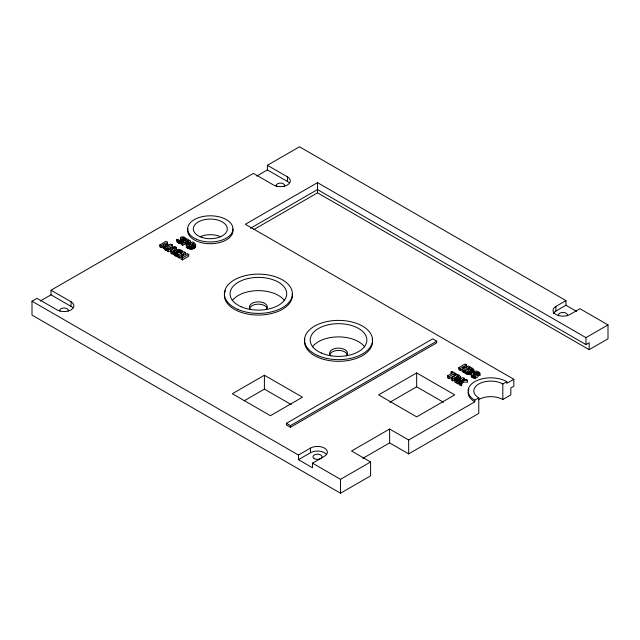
<?xml version="1.0" encoding="UTF-8"?>
<svg xmlns="http://www.w3.org/2000/svg" width="640" height="640" viewBox="0 0 640 640"><rect width="100%" height="100%" fill="white"/><g stroke="black" fill="none" stroke-linecap="round" stroke-linejoin="round"><path stroke-width="0.96" d="M173.952 254.448C172.4 249.52 180.992 247.64 182.632 251.736C180.672 250.976 177.104 249.384 175.664 252.672L177.848 253.84L177.528 256.448L174.464 255.32L173.952 252.136M474.68 375.712L474.68 373.856L475.536 373.368L478.136 374.872L478.136 376.72L475.56 378.2C473.92 378.304 470.616 377.528 471.424 375.288M474.68 373.856L475.824 374.608L474.464 375.392L472.976 374.432C474.416 371.144 477.984 372.736 479.936 373.496C477.4 367.16 464.96 375.704 475.56 376.352L478.136 374.872M186.248 245.52L192.312 241.864C200.416 244.56 189.64 250.304 186.248 245.52L186.248 247.376C188.552 249.712 195.432 249.976 195.48 245.896M464.68 371.128L470.744 367.472C478.848 370.168 468.072 375.912 464.68 371.128L464.68 372.984L468.096 374.568L471.56 374.336L471.56 372.488M182.816 237.784L182.816 239.64L184.584 240.76L184.584 238.912C183.232 236.512 181.384 238.608 182.984 240.448C181.504 242.448 177.792 241.592 176.776 239.472C178.456 238.336 179.44 241.92 181.184 240.08L180.4 238.04C181.52 235.224 187.392 237.432 186 240.664M180.4 239.888L180.888 239.016L180.864 240.896L180.456 237.576M190.584 243.344L190.28 240.84L187.192 238.976L181.216 242.616L181.216 244.464L182.672 245.304L185.136 243.888L187.592 244.744L189.344 244.544L189.344 242.696L190.312 242.128L190.496 241.168M455.24 377.64L454.616 381.92L456.144 382.8L456.76 378.504L456.312 378.088C460.656 380.048 461.864 375.096 457.272 374.488L451.272 378.136L451.272 379.984L452.736 380.832L455.272 379.592L455.152 377.584L452.736 378.984L451.272 378.136M456.144 382.8L456.76 378.504M461.416 381.992L467.504 382.168L467.504 380.312L461.416 380.144L462.136 380.976L462.136 382.824L461.36 385.816L459.784 384.904L460.368 380.8L458.128 382.088L456.664 381.248L456.664 383.104L458.128 383.944L460.368 382.648L460.368 380.8M459.784 384.904L460.368 382.648M461.36 385.816L462.136 380.976M460.616 377.104L460.536 379.264L460.576 376.784M173.952 253.992L174.448 253.072M177.528 256.448L177.848 253.84M162.96 246.232L163.72 246.672L163.72 248.52L162.96 248.08L162.96 246.232L165.32 243.104L161.104 245.752L159.768 244.976L159.768 246.832L161.104 247.6L163.176 246.408M159.768 244.976L165.848 241.328L167.464 242.112L164.944 245.576L170.752 244.152L172.336 244.92L172.336 246.768L169.168 248.6M166.68 245.24L167.464 243.968L167.464 242.112M170.456 249.104L172.08 250.04L170.792 251.344L170.792 253.192L172.208 254.016L172.208 252.16L176.552 247.36L174.856 246.528L166.856 249.072L166.856 250.92L168.208 251.704L170.456 250.952L170.456 249.104L168.208 249.856L166.856 249.072M172.208 254.016L176.552 249.208L176.552 247.36M181.288 251.792L181.288 253.648L180.552 252.688L179.264 252.368L176.08 253.752L176.08 251.904M475.184 372.56L475.184 374.408L473.392 375.512L473.392 373.664M457.424 376.272L458.072 375.816L458.904 376.872C458.064 378.192 454.384 377.056 457.424 376.272L457.424 378.12L458.072 377.664L458.072 375.816M187.368 240.744C190.072 239.552 187.928 243.48 186.008 241.528L187.368 240.744L187.368 242.6M478.776 399.52A17 9.816 0 0 1 502.816 399.52L510.832 394.896L510.832 387.952L513.84 386.224L513.84 379.28L506.824 383.328L506.824 381.664A22.664 13.088 0 0 0 474.768 381.664A22.664 13.088 0 0 0 474.768 400.168L474.768 401.84L408.656 440.008L389.624 429.016L351.552 450.992L370.584 461.984L370.584 475.864L340.536 493.216L32 315.088L32 301.2L37.008 298.312L57.04 309.88A9.92 5.728 0 0 0 71.064 309.88A9.92 5.728 0 0 0 71.064 301.784L51.032 290.216L51.032 294.84L71.064 306.408A9.92 5.728 0 0 1 72.64 307.592M51.032 290.216L253.384 173.392L273.416 184.952A9.92 5.728 0 0 0 287.44 184.952A9.92 5.728 0 0 0 287.44 176.856L267.408 165.288L267.408 169.92L287.44 181.488A9.92 5.728 0 0 1 289.016 182.672M267.408 165.288L299.464 146.784L565.928 300.624L565.928 305.256L576.648 311.44M40.312 301.032L51.032 294.84M256.688 176.112L267.408 169.92M167.584 249.512L166 250.424L164.624 249.632L164.624 247.784L169.208 245.352L163.72 246.672M164.624 247.784L166 248.576L172.336 244.92M181.216 242.616L182.672 243.456L185.136 242.032L187.592 242.896L189.344 242.696M192.384 243.664L188.664 245.808C190.112 247.248 195.792 245.152 193.064 243.272L192.384 243.664L192.384 245.512L190.152 246.8M185.448 252.488L182.912 253.952L184.768 255.024L187.176 253.632L188.744 254.384L188.744 256.232L182.4 259.896L180.96 259.064L180.96 257.216L183.824 255.568L181.968 254.496L181.968 256.352L179.112 258L177.672 257.168L177.672 255.312L183.744 251.656L185.448 252.488L185.448 254.336M177.672 255.312L179.112 256.144L181.968 254.496M180.96 257.216L182.4 258.048L188.744 254.384M253.792 229.6L317.496 192.824L589.168 349.672L608 338.8L608 324.912L585.96 337.64L317.496 182.64L245.368 224.28L513.84 379.28M250.52 228.248L317.496 189.584L585.96 344.576L589.168 342.728L589.168 349.672M264.4 375.232L232.344 393.736L270.416 415.72L302.472 397.208L264.4 375.232L264.4 389.112L291.224 404.6M244.16 400.8L264.4 389.112M286.44 423.304L432.696 338.864L436.704 341.176L436.704 342.848L290.448 427.28L286.44 424.968L286.44 423.304L290.448 425.616L436.704 341.176M416.664 372.92L378.6 394.896L416.664 416.872L454.736 394.896L416.664 372.92L416.664 386.8L443.488 402.28M298.464 455.048L310.48 448.104A9.92 5.728 0 0 1 324.504 448.104A9.92 5.728 0 0 1 324.504 456.2L312.488 463.144L312.488 467.768L298.464 459.672L298.464 455.048L32 301.2M389.848 402.28L416.664 386.8M608 324.912L579.952 308.72L569.936 314.504A9.92 5.728 0 0 1 555.912 314.504A9.92 5.728 0 0 1 555.912 306.408L565.928 300.624M298.464 459.672L310.48 452.728A9.92 5.728 0 0 1 326.08 453.92M553.344 313.6A9.92 5.728 0 0 1 555.912 311.032L565.928 305.256M451.12 373.8L451.12 371.952L452.072 371.4L456.784 374.128L455.84 374.672L454.216 373.736L448.936 376.784L447.48 375.944L447.48 377.792L448.936 378.64L454.216 375.584L454.216 373.736M465.888 370.928L463.512 372.304L462.072 371.472L462.072 369.624L464.928 367.976L463.08 366.904L463.08 368.76L460.216 370.408L458.776 369.576L458.776 367.72L464.856 364.064L466.56 364.896L466.56 366.744L464.872 367.72M458.776 367.72L460.216 368.552L463.08 366.904M466.56 364.896L464.024 366.36L465.88 367.432L468.288 366.04L469.848 366.792L469.848 368.64L468.264 369.56M447.48 375.944L452.76 372.896L451.12 371.952M462.072 369.624L463.512 370.456L469.848 366.792M470.816 369.272L467.096 371.424C468.544 372.856 474.224 370.76 471.496 368.888L470.816 369.272L470.816 371.12L469.328 371.984M456.664 381.248L462.736 377.592L464.456 378.432L464.456 380.288M464.456 378.432L462.424 379.608L465.976 379.432L467.504 380.312M362.8 458.384L389.624 442.896L408.656 453.888L478.776 413.4L478.776 397.856A17 9.816 0 0 1 478.776 383.976A17 9.816 0 0 1 502.816 383.976L506.824 381.664M474.768 400.168L478.776 397.856M312.488 463.144L340.536 479.336L370.584 461.984M192.384 245.512L193.064 245.128L193.064 243.272M470.816 371.12L471.496 370.736L471.496 368.888M456.312 379.936L459.04 380.176L459.04 378.328M176.776 239.472L176.776 241.32L178.536 242.968L181.32 243.352L181.32 241.504M184.584 238.912L186 238.816M476.568 372.28L476.568 374.128C478.168 373.8 478.376 376.104 479.936 375.344L479.848 373.088M173.952 252.6L175.008 253.864L177.528 254.592M458.072 377.664L458.44 377.864L458.44 376.016M454.616 380.064L456.144 380.952M459.784 383.048L461.36 383.96M170.792 251.344L172.208 252.16M471.496 370.736L471.968 371.048L471.968 369.2M193.064 245.128L193.536 245.44L193.536 243.592M479.616 374.544L479.936 375.344M460.408 378.312L460.616 378.952M585.96 337.64L585.96 344.576M555.912 306.408L555.912 311.032M502.816 383.976L502.816 399.52M478.488 373.288L478.6 375.408M478.328 373.032L478.328 374.88M478.12 372.792L478.12 374.648M477.856 372.6L477.856 374.448M477.448 372.416L477.448 374.264M477.016 372.312L477.016 374.16M476.112 372.312L476.112 374.168M475.648 372.408L475.648 374.256M475.56 376.352L475.56 378.2M474.752 376.336L474.752 378.184M474.296 372.976L474.296 374.832M474.08 370.104L474.064 372.408M473.92 376.216L473.92 378.072M473.808 373.304L473.808 375.152M473.104 375.984L473.104 377.84M472.32 375.624L472.32 377.472M471.776 375.232L471.776 377.08M471.424 374.808L471.424 376.656M471.256 373.896L471.256 376.208M470.96 372.664L470.96 374.512M470.36 372.784L470.36 374.632M469.776 372.848L469.776 374.696M469.2 372.848L469.2 374.704M468.096 372.72L468.096 374.568M467.072 372.416L467.072 374.272M466.144 371.976L466.144 373.824M463.512 370.456L463.512 372.304M462.944 380.56L462.944 382.408M460.216 368.552L460.216 370.408M460.312 377.696L459.952 379.808L459.952 377.96M459.496 378.184L459.496 380.032M458.576 378.4L458.576 380.256M458.152 375.848L458.216 377.736M458.112 378.424L458.112 380.272M458.128 382.088L458.128 383.944M457.2 378.328L457.2 380.176M452.736 378.984L452.736 380.832M448.936 376.784L448.936 378.64M408.656 440.008L408.656 453.888M389.624 429.016L389.624 442.896M340.536 479.336L340.536 493.216M317.496 182.64L317.496 192.824M310.48 448.104L310.48 452.728M290.448 425.616L290.448 427.28M287.44 176.856L287.44 181.488M195.648 244.488L195.632 246.8M195.424 245.408L195.424 247.256M194.992 245.864L194.992 247.712M194.328 246.32L194.328 248.168M193.824 243.896L193.824 245.744M193.728 246.632L193.728 248.48M193.128 246.872L193.128 248.728M192.52 247.056L192.52 248.904M191.928 247.176L191.928 249.024M191.344 247.232L191.344 249.088M190.768 247.24L190.768 249.096M190.312 242.128L190.312 243.984M189.664 247.112L189.664 248.96M188.768 242.856L188.768 244.704M188.704 240.736L188.704 242.592M188.64 246.808L188.64 248.656M188.376 240.496L188.376 242.344M188.208 240.4L188.208 242.248L188.008 240.304M188.184 242.92L188.184 244.768M187.712 246.368L187.712 248.216M187.592 242.896L187.592 244.744M186.992 242.784L186.992 244.64M186.384 242.6L186.384 244.448M185.136 242.032L185.136 243.888M184.432 238.6L184.432 240.448M184.28 238.352L184.28 240.208M184.112 238.16L184.112 240.008M183.904 238.008L183.904 239.864M183.568 237.856L183.568 239.712M183.2 237.776L183.2 239.624M182.904 239.712L183.008 241.928M182.784 240.8L182.784 242.648M182.672 243.456L182.672 245.304M182.44 237.928L182.44 239.776M182.4 258.048L182.4 259.896M182.312 250.928L182.312 252.784M182.216 238.144L182.216 239.992M181.864 241.36L181.864 243.208M181.176 251.528L181.176 253.376M181.08 239.408L181.08 241.256M181.016 251.272L181.016 253.12M180.76 241.56L180.76 243.408M180.808 251.032L180.808 252.88M180.616 237.36L180.576 240.384M180.552 250.84L180.552 252.688M180.192 241.544L180.192 243.392M180.144 250.656L180.144 252.504M179.712 250.552L179.712 252.4M179.624 241.456L179.624 243.312M179.264 250.52L179.264 252.368M179.064 241.312L179.064 243.168M179.112 256.144L179.112 258M178.808 250.552L178.808 252.408M178.536 241.112L178.536 242.968M178.344 250.648L178.344 252.496M178.056 240.872L178.056 242.72M177.88 250.792L177.88 252.648M177.592 240.56L177.592 242.408M177.24 240.232L177.24 242.08M176.984 251.216L176.984 253.064M176.808 254.512L176.808 256.36M176.496 251.536L176.496 253.392M176.16 254.36L176.16 256.208M175.792 252.288L175.792 254.136M175.568 254.144L175.568 255.992M175.008 253.864L175.008 255.712M174.464 253.472L174.464 255.32M174.12 251.68L174.12 254.896M168.208 249.856L168.208 251.704M166 248.576L166 250.424M161.104 245.752L161.104 247.6M71.064 301.784L71.064 306.408M474.768 401.84A22.664 13.088 0 0 1 468.128 392.584M468.32 390.872A22.664 13.088 0 0 1 468.904 389.192M199.96 236.736A17 9.816 0 0 1 220.656 236.736M312.352 346.992A28.336 16.36 0 0 1 338.536 336.896A28.336 16.36 0 0 1 364.712 346.992M232.216 300.728A28.336 16.36 0 0 1 258.392 290.632A28.336 16.36 0 0 1 284.568 300.728M372.24 339.128A34 19.632 0 0 1 338.536 361.32A34 19.632 0 0 1 304.824 339.128M292.264 293.712A34 19.632 0 0 1 255.432 314.976A34 19.632 0 0 1 225.552 290.336M232.784 228.936A22.664 13.088 0 0 1 210.312 243.728A22.664 13.088 0 0 1 187.84 228.936M249.776 307.968A8.928 5.152 0 0 1 258.392 304.144A8.928 5.152 0 0 1 267.016 307.968M250.664 309.56A8.928 5.152 0 0 1 258.392 301.832A8.928 5.152 0 0 1 266.12 309.56M329.912 354.232A8.928 5.152 0 0 1 338.536 350.416A8.928 5.152 0 0 1 347.152 354.232M330.8 355.832A8.928 5.152 0 0 1 338.536 348.104A8.928 5.152 0 0 1 346.264 355.832M276.752 186.76A4.248 2.456 0 0 1 280.432 183.08A4.248 2.456 0 0 1 284.112 186.76M59.952 311.096A4.248 2.456 0 0 1 64.056 308A4.248 2.456 0 0 1 68.16 311.096M558.544 315.76A4.536 2.616 0 0 1 562.92 312.464A4.536 2.616 0 0 1 567.304 315.76M173.824 248.344L172.744 249.376L171.608 248.72L175.144 247.328L173.824 248.344M201.808 237.384A17 9.816 0 0 0 227.312 228.888A17 9.816 0 0 0 201.808 220.384A17 9.816 0 0 0 201.808 237.384M321.28 353A28.336 16.36 0 0 0 366.624 342.16A28.336 16.36 0 0 0 327.688 324.912A28.336 16.36 0 0 0 321.28 353M241.144 306.736A28.336 16.36 0 0 0 286.488 295.888A28.336 16.36 0 0 0 247.552 278.64A28.336 16.36 0 0 0 241.144 306.736M317.832 355.592A34 19.632 0 0 0 372.24 342.584A34 19.632 0 0 0 325.52 321.888A34 19.632 0 0 0 317.832 355.592M237.696 309.328A34 19.632 0 0 0 292.104 296.32A34 19.632 0 0 0 245.384 275.616A34 19.632 0 0 0 237.696 309.328M196.512 239.272A22.664 13.088 0 0 0 232.784 230.592A22.664 13.088 0 0 0 201.632 216.8A22.664 13.088 0 0 0 196.512 239.272M314.288 458.632A4.536 2.616 0 0 0 321.872 457.456A4.536 2.616 0 0 0 316.32 454.248A4.536 2.616 0 0 0 314.288 458.632"/></g></svg>
